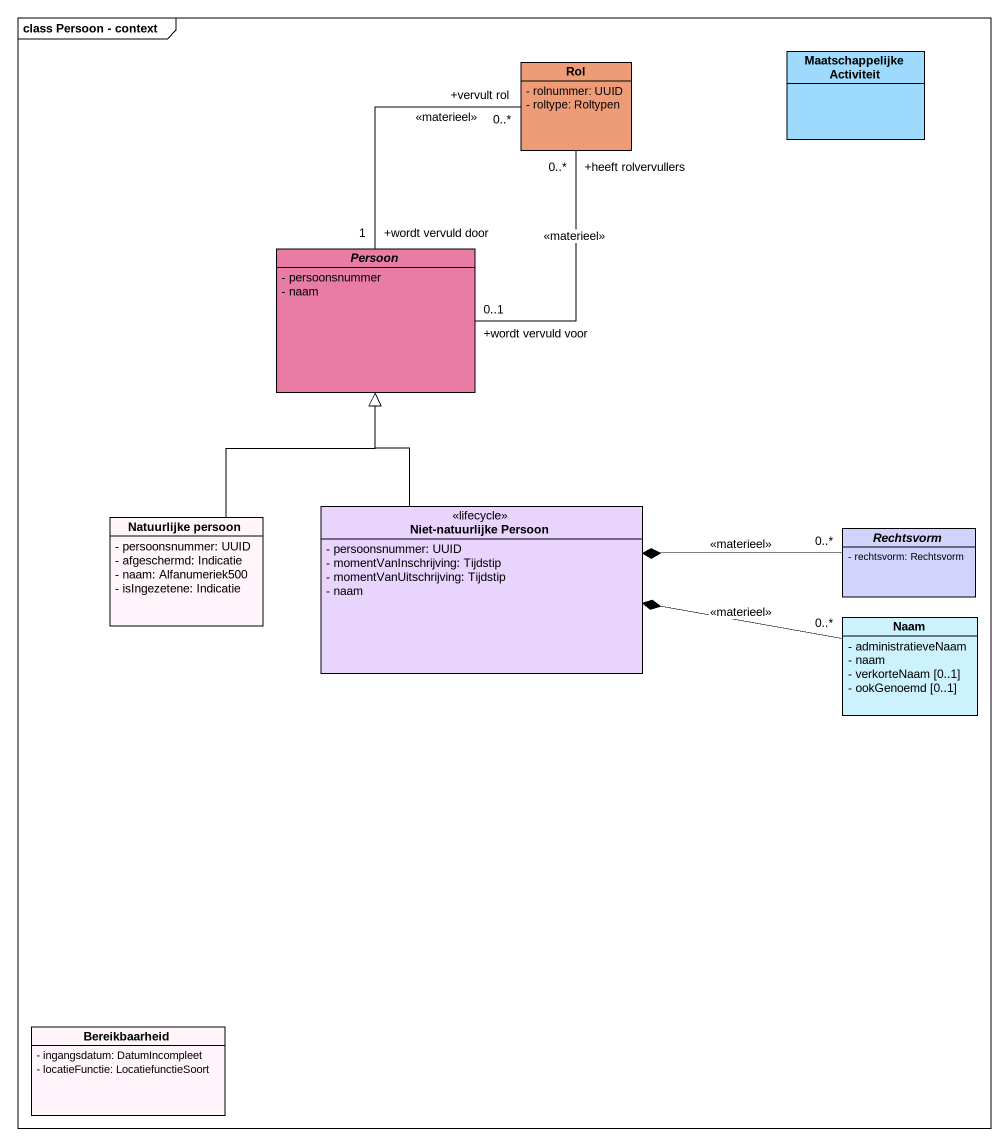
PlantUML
@startuml
mainframe class Persoon - context
hide circle
hide empty members
skinparam classAttributeIconSize 0
class Rol #EE9B78 {
  - rolnummer: UUID
  - roltype: Roltypen
}
class "Maatschappelijke Activiteit" as Maatschappelijke_Activiteit #9EDAFD
abstract class Persoon #E87CA4 {
  - persoonsnummer
  - naam
}
class "Natuurlijke persoon" as Natuurlijke_persoon #FFF5FA {
  - persoonsnummer: UUID
  - afgeschermd: Indicatie
  - naam: Alfanumeriek500
  - isIngezetene: Indicatie
}
class "Niet-natuurlijke Persoon" as Niet_natuurlijke_Persoon <<lifecycle>> #E9D4FE {
  - persoonsnummer: UUID
  - momentVanInschrijving: Tijdstip
  - momentVanUitschrijving: Tijdstip
  - naam
}
abstract class Rechtsvorm #D2D3FC {
  - rechtsvorm: Rechtsvorm
}
class Naam #CCF2FE {
  - administratieveNaam
  - naam
  - verkorteNaam [0..1]
  - ookGenoemd [0..1]
}
class Bereikbaarheid #FFF5FA {
  - ingangsdatum: DatumIncompleet
  - locatieFunctie: LocatiefunctieSoort
}
Persoon "+wordt vervuld door\n1" -up- "+vervult rol\n0..*" Rol : <<materieel>>
Persoon "+wordt vervuld voor\n0..1" -up- "+heeft rolvervullers\n0..*" Rol : <<materieel>>
Natuurlijke_persoon -up-|> Persoon
Niet_natuurlijke_Persoon -up-|> Persoon
Rechtsvorm "0..*" -left-* Niet_natuurlijke_Persoon : <<materieel>>
Naam "0..*" -left-* Niet_natuurlijke_Persoon : <<materieel>>
@enduml
